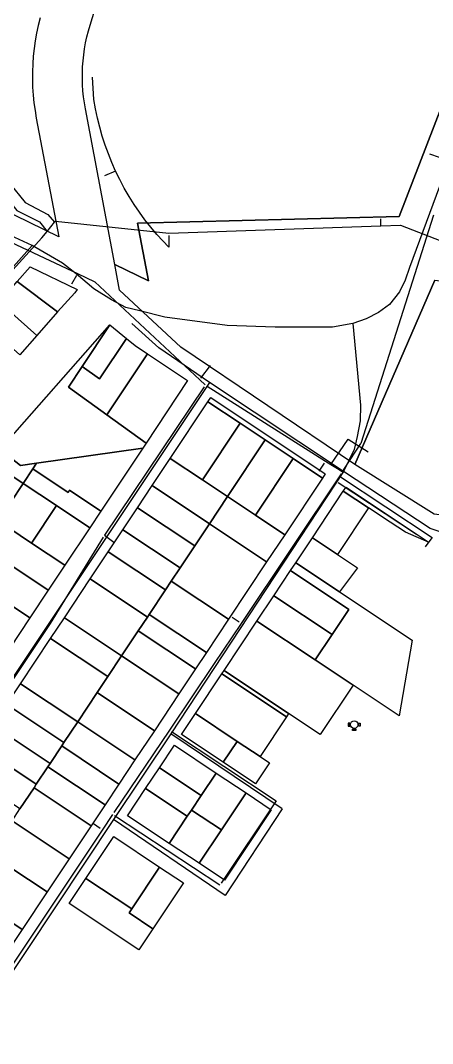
# Model space of a CAD drawing. Extents: x 1876309 to 1899261, y 443723 to 466661.
# Drawn here: x 1894688 to 1895512, y 449598 to 451643 of the extents above; entities that cross this region are included whole.
import ezdxf

# ---------------------------------------------------------------- set-up
doc = ezdxf.new("R2010")
doc.units = 0
doc.header["$MEASUREMENT"] = 0
for name, color, linetype in [('Parcels', 31, 'Continuous'), ('Roads', 7, 'Continuous'), ('TEXT', 2, 'Continuous'), ('Waterlines', 5, 'Continuous')]:
    doc.layers.add(name, color=color, linetype=linetype)

# ---------------------------------------------------------------- blocks, each defined once
blk = doc.blocks.new('Hydrant')
for points in [[(-0.3, -3.5), (-3.3, -3.5), (-3.3, -9.8), (-0.3, -9.8)], [(11.9, -15.6), (11.9, -18.6), (5.5, -18.6), (5.5, -15.6)], [(17.7, -3.5), (20.7, -3.5), (20.7, -9.8), (17.7, -9.8)]]:
    blk.add_lwpolyline(points, close=True)
for points in [[(1.4, -8.5), (-0.3, -8.5), (-0.3, -4.8), (1.4, -4.8)], [(6.9, -13.9), (6.9, -15.6), (10.6, -15.6), (10.6, -13.9)], [(16, -8.5), (17.7, -8.5), (17.7, -4.8), (16, -4.8)]]:
    blk.add_lwpolyline(points)
blk.add_circle((8.7, -6.7), 7.5)

msp = doc.modelspace()

# ---------------------------------------------------------------- linework, layer by layer
at = {"layer": 'Parcels'}
for points in [[(1895556, 451537.6), (1895445.6, 451251.4), (1894922.2, 451237.7), (1894943.9, 451122.7), (1894876.6, 451155.7), (1894876.6, 451155.7), (1894818, 451466.4), (1894815.9, 451478.4), (1894814.3, 451490.3), (1894813.1, 451502.4), (1894812.3, 451514.4), (1894811.9, 451526.5), (1894812, 451538.6), (1894812.4, 451550.7), (1894813.3, 451562.7), (1894814.6, 451574.7), (1894816.3, 451586.7), (1894818.4, 451598.6), (1894820.9, 451610.4), (1894823.9, 451622.2), (1894827.2, 451633.8), (1894897.5, 451863.4)], [(1894727.3, 451648.1), (1894723.5, 451633), (1894720.3, 451617.8), (1894717.6, 451602.5), (1894715.4, 451587.1), (1894713.7, 451571.7), (1894712.6, 451556.2), (1894712, 451540.7), (1894711.9, 451525.1), (1894712.4, 451509.6), (1894713.4, 451494.1), (1894715, 451478.6), (1894717.1, 451463.2), (1894719.7, 451447.9), (1894764.5, 451210.4), (1894151.2, 451509.9), (1893910.3, 451627.9), (1893838.2, 451662.5)], [(1895517, 451124.1), (1895357.1, 450755.8), (1895357.1, 450755.8), (1895008.5, 450990.2), (1894886.3, 451104.1), (1894876.6, 451155.7), (1894943.9, 451122.7), (1894922.2, 451237.7), (1895445.6, 451251.4), (1895556, 451537.6)]]:
    msp.add_lwpolyline(points, dxfattribs=at)
for points in [[(1894762.2, 451060.8), (1894681.6, 451121.2), (1894707.7, 451150.9), (1894801.6, 451105.5), (1894797.1, 451098.9), (1894762.2, 451060.8)], [(1894681.6, 451121.2), (1894762.2, 451060.8), (1894720.6, 451013.6), (1894645.3, 451080), (1894681.6, 451121.2)], [(1895923.5, 451070.3), (1895823.9, 450931.2), (1895711.5, 450720.3), (1895696.2, 450634.7), (1895515.6, 450656.6), (1895357.1, 450755.8), (1895517, 451124.1), (1895923.5, 451070.3)], [(1894645.3, 451080), (1894720.6, 451013.6), (1894686.6, 450974.9), (1894611.2, 451041.3), (1894645.3, 451080)], [(1894939.2, 450798.5), (1894932.5, 450788.3), (1894720.3, 450758.1), (1894688.1, 450753.6), (1894646.7, 450785.8), (1894867, 451035), (1894811.7, 450951.8), (1894784, 450910.1), (1894860.8, 450854.8), (1894939.2, 450798.5)], [(1894867, 451035), (1894899.9, 451007.7), (1894846.2, 450926.9), (1894811.7, 450951.8), (1894867, 451035)], [(1894942, 450976.8), (1894860.8, 450854.8), (1894784, 450910.1), (1894811.7, 450951.8), (1894846.2, 450926.9), (1894899.9, 451007.7), (1894917.2, 450993.3), (1894942, 450976.8)], [(1894942, 450976.8), (1895022.3, 450923.3), (1894939.2, 450798.5), (1894860.8, 450854.8), (1894942, 450976.8)], [(1895291.9, 450728.6), (1895233.6, 450767.4), (1895177.4, 450804.8), (1895127.5, 450838), (1895063, 450881), (1895068.5, 450889.3), (1895297.5, 450737), (1895291.9, 450728.6)], [(1895063, 450881), (1895127.5, 450838), (1895052.2, 450724.8), (1894987.6, 450767.7), (1895063, 450881)], [(1895127.5, 450838), (1895177.4, 450804.8), (1895102.1, 450691.6), (1895052.2, 450724.8), (1895127.5, 450838)], [(1895177.4, 450804.8), (1895233.6, 450767.4), (1895158.3, 450654.2), (1895102.1, 450691.6), (1895177.4, 450804.8)], [(1894646.7, 450785.8), (1894688.1, 450753.6), (1894720.3, 450758.1), (1894712.8, 450747), (1894693.5, 450717.9), (1894626.1, 450762.5), (1894646.7, 450785.8)], [(1894932.5, 450788.3), (1894848.8, 450662.6), (1894786.4, 450704.1), (1894783.6, 450699.9), (1894712.8, 450747), (1894720.3, 450758.1), (1894932.5, 450788.3)], [(1894626.1, 450762.5), (1894693.5, 450717.9), (1894643.6, 450642.9), (1894574, 450689.3), (1894580.4, 450700.4), (1894587.2, 450711.3), (1894594.4, 450722), (1894601.8, 450732.5), (1894609.6, 450742.8), (1894617.7, 450752.8), (1894626.1, 450762.5)], [(1895052.2, 450724.8), (1895102.1, 450691.6), (1895066, 450637.3), (1894951.5, 450713.4), (1894987.6, 450767.7), (1895052.2, 450724.8)], [(1895233.6, 450767.4), (1895291.9, 450728.6), (1895216.6, 450615.4), (1895158.3, 450654.2), (1895233.6, 450767.4)], [(1894712.8, 450747), (1894783.6, 450699.9), (1894786.4, 450704.1), (1894848.8, 450662.6), (1894826.7, 450629.2), (1894760.1, 450673.6), (1894693.5, 450717.9), (1894712.8, 450747)], [(1894643.6, 450642.9), (1894693.5, 450717.9), (1894760.1, 450673.6), (1894710.2, 450598.6), (1894643.6, 450642.9)], [(1894922.2, 450669.3), (1894951.5, 450713.4), (1895066, 450637.3), (1895036.6, 450593.2), (1894922.2, 450669.3)], [(1895322, 450576.1), (1895272, 450609.4), (1895333.8, 450702.3), (1895383.9, 450669.3), (1895322, 450576.1)], [(1895505.8, 450599.8), (1895458.2, 450620.3), (1895427.8, 450640.4), (1895383.9, 450669.3), (1895333.8, 450702.3), (1895339.3, 450710.6), (1895505.8, 450599.8)], [(1894710.2, 450598.6), (1894776.8, 450554.3), (1894743.6, 450504.4), (1894548.2, 450634.3), (1894560.7, 450662), (1894574, 450689.3), (1894643.6, 450642.9), (1894710.2, 450598.6)], [(1895158.3, 450654.2), (1895216.6, 450615.4), (1895180.5, 450561.1), (1895066, 450637.3), (1895102.1, 450691.6), (1895158.3, 450654.2)], [(1894776.8, 450554.3), (1894710.2, 450598.6), (1894760.1, 450673.6), (1894826.7, 450629.2), (1894776.8, 450554.3)], [(1894892.8, 450625.2), (1894922.2, 450669.3), (1895036.6, 450593.2), (1895007.3, 450549), (1894892.8, 450625.2)], [(1894548.2, 450634.3), (1894743.6, 450504.4), (1894707, 450449.4), (1894528.9, 450567.9), (1894531.2, 450579.2), (1894533.9, 450590.5), (1894537, 450601.6), (1894540.4, 450612.6), (1894544.1, 450623.5), (1894548.2, 450634.3)], [(1894863.4, 450581.1), (1894892.8, 450625.2), (1895007.3, 450549), (1894989.8, 450522.8), (1894977.9, 450504.9), (1894863.4, 450581.1)], [(1895104.3, 450446.6), (1894989.8, 450522.8), (1895007.3, 450549), (1895036.6, 450593.2), (1895066, 450637.3), (1895180.5, 450561.1), (1895104.3, 450446.6)], [(1895238.8, 450559.4), (1895272, 450609.4), (1895322, 450576.1), (1895362.2, 450549.4), (1895326.2, 450501.3), (1895238.8, 450559.4)], [(1894827.4, 450526.9), (1894863.4, 450581.1), (1894977.9, 450504.9), (1894945.5, 450456.2), (1894941.9, 450450.8), (1894827.4, 450526.9)], [(1894528.9, 450567.9), (1894707, 450449.4), (1894666.6, 450388.7), (1894518.6, 450487.2), (1894518.8, 450489.2), (1894522.3, 450524.6), (1894524, 450539.1), (1894526.2, 450553.6), (1894528.9, 450567.9)], [(1895326.2, 450501.3), (1895471.8, 450404.4), (1895445.4, 450253.5), (1895415.7, 450273.1), (1895353.4, 450314.8), (1895277.7, 450365.1), (1895311.3, 450415.6), (1895344.9, 450466.1), (1895228.3, 450543.7), (1895238.8, 450559.4), (1895326.2, 450501.3)], [(1895194.7, 450493.2), (1895228.3, 450543.7), (1895344.9, 450466.1), (1895311.3, 450415.6), (1895194.7, 450493.2)], [(1894827.4, 450526.9), (1894941.9, 450450.8), (1894923.7, 450423.3), (1894890.4, 450373.3), (1894775.9, 450449.5), (1894827.4, 450526.9)], [(1895104.3, 450446.6), (1895060, 450380), (1894945.5, 450456.2), (1894977.9, 450504.9), (1894989.8, 450522.8), (1895104.3, 450446.6)], [(1895161.1, 450442.7), (1895194.7, 450493.2), (1895311.3, 450415.6), (1895277.7, 450365.1), (1895161.1, 450442.7)], [(1894945.5, 450456.2), (1895060, 450380), (1895038.1, 450347.1), (1894923.7, 450423.3), (1894941.9, 450450.8), (1894945.5, 450456.2)], [(1894775.9, 450449.5), (1894890.4, 450373.3), (1894862.7, 450331.7), (1894748.2, 450407.9), (1894775.9, 450449.5)], [(1895161.1, 450442.7), (1895277.7, 450365.1), (1895353.4, 450314.8), (1895287.8, 450216.1), (1895224.5, 450258.1), (1895095.5, 450344), (1895161.1, 450442.7)], [(1895038.1, 450347.1), (1895004.9, 450297.2), (1894890.4, 450373.3), (1894923.7, 450423.3), (1895038.1, 450347.1)], [(1894748.2, 450407.9), (1894862.7, 450331.7), (1894841.4, 450299.7), (1894802.6, 450241.4), (1894688.1, 450317.5), (1894748.2, 450407.9)], [(1894955.9, 450223.5), (1894841.4, 450299.7), (1894862.7, 450331.7), (1894890.4, 450373.3), (1895004.9, 450297.2), (1894955.9, 450223.5)], [(1895121.4, 450202.4), (1895038.1, 450257.8), (1895091, 450337.3), (1895220.1, 450251.5), (1895167.2, 450172), (1895121.4, 450202.4)], [(1895091, 450337.3), (1895095.5, 450344), (1895224.5, 450258.1), (1895220.1, 450251.5), (1895091, 450337.3)], [(1894660.5, 450275.9), (1894688.1, 450317.5), (1894802.6, 450241.4), (1894774.9, 450199.8), (1894660.5, 450275.9)], [(1894917.1, 450165.2), (1894802.6, 450241.4), (1894841.4, 450299.7), (1894955.9, 450223.5), (1894917.1, 450165.2)], [(1894747.2, 450158.1), (1894632.8, 450234.3), (1894660.5, 450275.9), (1894774.9, 450199.8), (1894770.5, 450193.1), (1894747.2, 450158.1)], [(1895121.4, 450202.4), (1895093.7, 450160.8), (1895010.4, 450216.2), (1895038.1, 450257.8), (1895121.4, 450202.4)], [(1894742.8, 450151.5), (1894719.5, 450116.5), (1894605.1, 450192.7), (1894632.8, 450234.3), (1894747.2, 450158.1), (1894742.8, 450151.5)], [(1894770.5, 450193.1), (1894774.9, 450199.8), (1894802.6, 450241.4), (1894917.1, 450165.2), (1894885, 450116.9), (1894770.5, 450193.1)], [(1894715.1, 450109.8), (1894687, 450067.6), (1894572.5, 450143.7), (1894605.1, 450192.7), (1894719.5, 450116.5), (1894715.1, 450109.8)], [(1894742.8, 450151.5), (1894747.2, 450158.1), (1894770.5, 450193.1), (1894885, 450116.9), (1894857.3, 450075.3), (1894742.8, 450151.5)], [(1895049.4, 450094.2), (1894966.1, 450149.6), (1894996, 450194.5), (1895079.3, 450139.1), (1895049.4, 450094.2)], [(1895167.2, 450172), (1895186.2, 450159.3), (1895158.5, 450117.7), (1895093.7, 450160.8), (1895121.4, 450202.4), (1895167.2, 450172)], [(1894715.1, 450109.8), (1894719.5, 450116.5), (1894742.8, 450151.5), (1894857.3, 450075.3), (1894829.6, 450033.7), (1894715.1, 450109.8)], [(1895030, 450065), (1895021.7, 450052.6), (1894938.4, 450107.9), (1894966.1, 450149.6), (1895049.4, 450094.2), (1895030, 450065)], [(1895049.4, 450094.2), (1895079.3, 450139.1), (1895139.2, 450099.3), (1895089.9, 450025.2), (1895030, 450065), (1895049.4, 450094.2)], [(1894687, 450067.6), (1894715.1, 450109.8), (1894829.6, 450033.7), (1894785.6, 449967.5), (1894671.1, 450043.6), (1894687, 450067.6)], [(1895021.7, 450052.6), (1894985.7, 449998.4), (1894902.4, 450053.8), (1894938.4, 450107.9), (1895021.7, 450052.6)], [(1895089.9, 450025.2), (1895139.2, 450099.3), (1895189.7, 450065.7), (1895096.1, 449925), (1895045.6, 449958.6), (1895089.9, 450025.2)], [(1895021.7, 450052.6), (1895030, 450065), (1895089.9, 450025.2), (1895045.6, 449958.6), (1894985.7, 449998.4), (1895021.7, 450052.6)], [(1894629.3, 449980.8), (1894654.5, 450018.7), (1894671.1, 450043.6), (1894785.6, 449967.5), (1894741.5, 449901.3), (1894626.8, 449977), (1894629.3, 449980.8)], [(1894910.7, 449867.4), (1894819, 449928.4), (1894874.7, 450012.2), (1894966.4, 449951.2), (1894910.7, 449867.4)], [(1894604.1, 449942.9), (1894626.8, 449977), (1894741.5, 449901.3), (1894691.7, 449826.4), (1894577.2, 449902.5), (1894604.1, 449942.9)], [(1894952.9, 449828), (1894905.5, 449859.6), (1894910.7, 449867.4), (1894966.4, 449951.2), (1895013.9, 449919.6), (1894952.9, 449828)], [(1894952.9, 449828), (1894924.9, 449785.9), (1894785.7, 449878.4), (1894819, 449928.4), (1894910.7, 449867.4), (1894905.5, 449859.6), (1894952.9, 449828)], [(1894568.1, 449888.8), (1894577.2, 449902.5), (1894691.7, 449826.4), (1894659, 449777.2), (1894544.5, 449853.4), (1894568.1, 449888.8)]]:
    msp.add_lwpolyline(points, close=True, dxfattribs=at)
at = {"layer": 'Roads'}
for p, q in [((1894711.1, 451193.4), (1894147.5, 451452.5)), ((1894711.1, 451193.4), (1894551.4, 451013.3)), ((1895066, 450919.5), (1894540.8, 450132.4)), ((1895333.9, 450741.6), (1895066, 450919.5)), ((1895333.9, 450741.6), (1894988.6, 450217.2)), ((1894988.6, 450217.2), (1894874.2, 450046.2)), ((1895211.6, 450067.7), (1894988.6, 450217.2)), ((1895211.6, 450067.7), (1895097.2, 449894.6)), ((1894874.2, 450046.2), (1894576.2, 449598.4)), ((1895097.2, 449894.6), (1894874.2, 450046.2))]:
    msp.add_line(p, q, dxfattribs=at)
for points in [[(1895617.8, 451558.1), (1895465.9, 451149.5), (1895457.5, 451124.3), (1895446.2, 451101), (1895426.4, 451075.6), (1895404.5, 451059.4), (1895379.8, 451046.7), (1895353, 451037.5)], [(1894869.8, 451084.6), (1894834.6, 451106.9), (1894799.2, 451136.6), (1894771.8, 451158.2), (1894711.1, 451193.4)], [(1895353, 451037.5), (1895312, 451030.4), (1895197.4, 451030.5), (1895101.4, 451033.8), (1894976.7, 451050.4), (1894927.1, 451062.5), (1894898.9, 451069.2), (1894869.8, 451084.6)], [(1895066, 450919.5), (1894964.7, 450988.9), (1894911, 451037.8)], [(1895353, 451037.5), (1895368.5, 450874.4), (1895367.6, 450842.7), (1895361.7, 450811.7), (1895355.7, 450785.7), (1895333.9, 450741.6)], [(1895643.1, 450582.6), (1895507.4, 450627.8), (1895333.9, 450741.6)]]:
    msp.add_lwpolyline(points, dxfattribs=at)
at = {"layer": 'Waterlines', "color": 5}
for p, q in [((1895545.4, 451362.6), (1895507.2, 451375.6)), ((1894878.4, 451342.2), (1894856.1, 451332.9)), ((1894484, 451286), (1894691.1, 451189.7)), ((1895514, 451254), (1895369.2, 450797.5)), ((1895409, 451233), (1895408.7, 451247)), ((1894691.1, 451189.7), (1894802.2, 451137.4)), ((1894800, 451133.4), (1894790.3, 451115.8)), ((1894802.2, 451137.4), (1894837, 451121)), ((1894837, 451121), (1895047, 450925.1)), ((1895049, 450928), (1895067.9, 450953.4)), ((1895055.2, 450911.2), (1894856.2, 450614.6)), ((1895047, 450925.1), (1895057.8, 450915.1)), ((1895061.8, 450912.5), (1895298.3, 450762.4)), ((1895336.4, 450747.4), (1895369.2, 450797.5)), ((1895298.3, 450762.4), (1895308.6, 450756)), ((1895295.6, 450758.3), (1895285, 450742.5)), ((1895308.6, 450756), (1895325.3, 450745.7)), ((1895325.3, 450745.7), (1895332.4, 450741.3)), ((1895332.4, 450741.3), (1895336.4, 450747.4)), ((1895329.7, 450737.2), (1895129.3, 450437.6)), ((1895326.5, 450732.2), (1895511.7, 450609.9)), ((1895323.7, 450719.4), (1895480, 450616.3)), ((1894856.2, 450614.6), (1894874.7, 450600.5)), ((1895506.8, 450603.5), (1895497.5, 450591.4)), ((1895511.7, 450609.9), (1895506.8, 450603.5)), ((1895129.3, 450437.6), (1895075.7, 450358)), ((1895125.3, 450440.4), (1895111.6, 450449.8)), ((1895075.7, 450358), (1894986.3, 450224.9)), ((1894986.3, 450224.9), (1894874.6, 450059.9)), ((1894871.9, 450055.9), (1894851.4, 450025.1)), ((1895087, 449914.7), (1894876, 450053.2)), ((1894847.3, 450027.9), (1894833.8, 450037.3)), ((1894851.4, 450025.1), (1894574.3, 449610.4))]:
    msp.add_line(p, q, dxfattribs=at)
at = {"layer": 'Waterlines', "color": 3}
for p, q in [((1894748.8, 451230.8), (1894756.3, 451239.9)), ((1894985, 451218), (1895409, 451233)), ((1894741.3, 451221.6), (1894748.8, 451230.8))]:
    msp.add_line(p, q, dxfattribs=at)
at = {"layer": 'Waterlines', "color": 5}
for points in [[(1894878.4, 451342.2), (1894870.8, 451359.3), (1894863.8, 451376.7), (1894857.4, 451394.2), (1894851.7, 451412.1), (1894846.5, 451430.1), (1894842, 451448.2), (1894838.2, 451466.6), (1894835, 451485), (1894832, 451530)], [(1894905.3, 451291.6), (1894895.7, 451308.1), (1894886.8, 451325), (1894878.4, 451342.2)], [(1894961, 451215.6), (1894948.8, 451230), (1894937.1, 451244.8), (1894926, 451260), (1894915.4, 451275.6), (1894905.3, 451291.6)], [(1894985, 451213.3), (1894985, 451190), (1894972.8, 451202.6), (1894961, 451215.6)], [(1895308.6, 450756), (1895343.5, 450806.3), (1895383.8, 450781.1)], [(1894853.6, 450610.4), (1894747.4, 450437.6), (1894539.3, 450127.4)], [(1894990.3, 450222.2), (1895199.2, 450083.6), (1895089.7, 449918.7)]]:
    msp.add_lwpolyline(points, dxfattribs=at)
at = {"layer": 'Waterlines', "color": 3}
for points in [[(1894643.1, 451329.5), (1894666.4, 451318), (1894697.7, 451279.2), (1894743, 451255.5), (1894756.3, 451239.9)], [(1894631.9, 451310.3), (1894650.3, 451301.9), (1894681, 451263.6), (1894726.4, 451240.4), (1894741.3, 451221.6)], [(1894756.3, 451239.9), (1894758, 451242), (1894985, 451218)], [(1895409, 451233), (1895448, 451234), (1895529, 451203)], [(1894383.9, 450935.9), (1894414.9, 450920.8), (1894473.4, 450925.3), (1894731, 451209), (1894741.3, 451221.6)]]:
    msp.add_lwpolyline(points, dxfattribs=at)

# ---------------------------------------------------------------- block references
at = {"layer": 'TEXT'}
msp.add_blockref('Hydrant', (1895347, 450242.5), dxfattribs=at)

doc.saveas('drawing.dxf')
